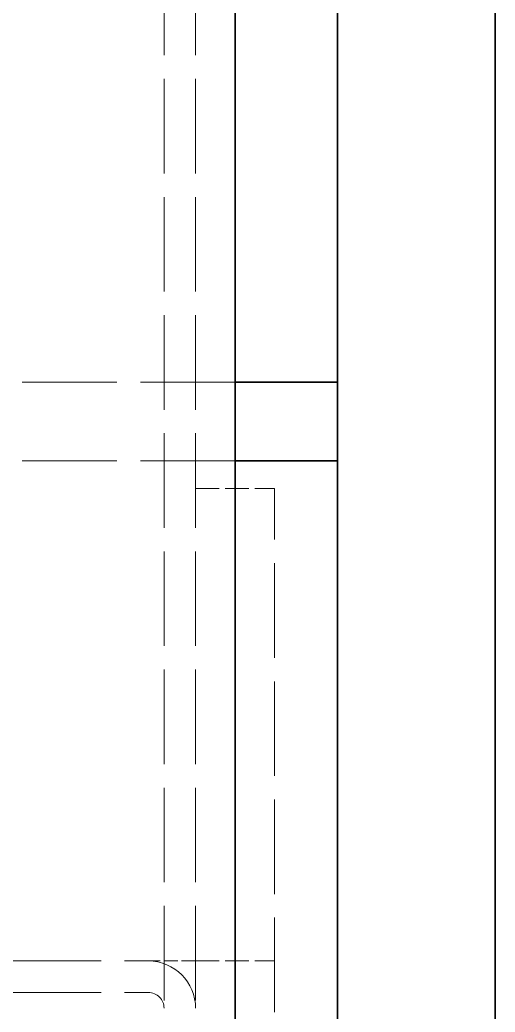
# Model space of a CAD drawing. Extents: x 0 to 18500, y -51 to 3802.
# Drawn here: x 3441 to 3501.3, y 2669 to 2795 of the extents above; entities that cross this region are included whole.
import ezdxf

# ---------------------------------------------------------------- set-up
doc = ezdxf.new("R2010")
doc.units = 0
doc.header["$MEASUREMENT"] = 0
doc.linetypes.add('DASHED', pattern=[15, 12, -3])
doc.linetypes.add('HIDDEN-HOKUTO', pattern=[3.8, 2.5, -1.3])
doc.layers.get('0').update_dxf_attribs({"linetype": 'CONTINUOUS'})
doc.layers.add('AM_HID', color=1, linetype='HIDDEN-HOKUTO')

msp = doc.modelspace()

# ---------------------------------------------------------------- linework, layer by layer
at = {"color": 7, "lineweight": 35}
for p, q in [((3468.3324, 3245.48984), (3468.33216, 2495.4899)), ((3501.33264, 3212.48996), (3501.33264, 2528.49002)), ((3481.33264, 3135.48996), (3481.33264, 2605.48996))]:
    msp.add_line(p, q, dxfattribs=at)
at = {"color": 7, "lineweight": 35, "ltscale": 0.325012}
for p, q in [((3481.33264, 2748.99008), (3468.33216, 2748.99008)), ((3481.33264, 2738.99008), (3468.33216, 2738.99008))]:
    msp.add_line(p, q, dxfattribs=at)
at = {"layer": 'AM_HID', "color": 1, "linetype": 'DASHED', "lineweight": 13}
for p, q in [((3459.3324, 2595.48996), (3459.3324, 3145.48996)), ((3463.3324, 2595.48996), (3463.3324, 3145.48996)), ((3481.33264, 2623.99008), (3481.33264, 3116.99008)), ((3468.33216, 2748.99008), (3439.33264, 2748.99008)), ((3468.33216, 2738.99008), (3439.33264, 2738.99008)), ((3473.33289, 2623.99008), (3473.33289, 2735.4902)), ((3409.33313, 2675.4902), (3457.33313, 2675.4902)), ((3409.33411, 2675.49081), (3457.33411, 2675.49081)), ((3409.33313, 2671.4902), (3457.33313, 2671.4902))]:
    msp.add_line(p, q, dxfattribs=at)
at = {"layer": 'AM_HID', "color": 1, "linetype": 'DASHED', "lineweight": 13, "ltscale": 0.25}
for p, q in [((3481.33264, 2748.99008), (3481.33264, 2738.99008)), ((3463.33289, 2735.4902), (3473.33289, 2735.4902)), ((3463.33313, 2675.4902), (3473.33313, 2675.4902))]:
    msp.add_line(p, q, dxfattribs=at)
at = {"layer": 'AM_HID', "color": 1, "linetype": 'DASHED', "lineweight": 13, "ltscale": 0.15}
msp.add_line((3463.33411, 2675.49081), (3457.33411, 2675.49081), dxfattribs=at)
at = {"layer": 'AM_HID', "color": 1, "linetype": 'DASHED', "lineweight": 13}
for radius in [6, 2]:
    msp.add_arc((3457.33313, 2669.4902), radius, 359.9999905, 89.9999888, dxfattribs=at)

doc.saveas('drawing.dxf')
